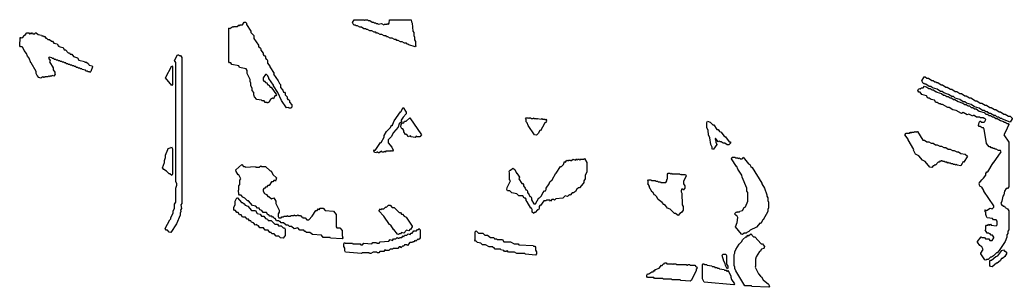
# Model space of a CAD drawing. Header units: millimetres. Extents: x 0 to 7605, y 0 to 1002.
# Drawn here: x 0 to 3723, y 0 to 1002 of the extents above; entities that cross this region are included whole.
import ezdxf

# ---------------------------------------------------------------- set-up
doc = ezdxf.new("R2010")
doc.units = ezdxf.units.MM
doc.layers.add('GRAY_M', color=7, linetype='Continuous')

msp = doc.modelspace()

# ---------------------------------------------------------------- linework, layer by layer
at = {"layer": 'GRAY_M'}
for points in [[(967.6, 729.8), (952, 754.4), (952, 757.2), (934.6, 781.8), (934.6, 784.5), (928.6, 794.1), (925.2, 796.8), (921.8, 796.8), (912.3, 784.5), (912.3, 776.4), (914.8, 772.3), (918.3, 772.3), (921.8, 766.9), (925.2, 766.9), (930.4, 758.7), (933.9, 758.7), (939.1, 750.4), (942.6, 750.4), (962.6, 721.6), (959.9, 717.4), (956.5, 717.4), (951.2, 706.4), (947.7, 709.1), (940.9, 703.7), (933.9, 692.7), (930.4, 692.7), (928.7, 689.9), (926.9, 692.7), (919.9, 692.7), (916.5, 698.2), (907.8, 698.2), (906.1, 701), (888.7, 703.7), (880.9, 713.3), (877.4, 721.6), (877.4, 729.8), (872.2, 738), (872.2, 746.2), (867, 754.4), (867, 765.4), (863.5, 770.8), (863.5, 779.1), (853.1, 801), (853.1, 811.9), (848.8, 818.7), (824.6, 824.2), (821.1, 829.7), (795.1, 835.1), (791.6, 840.6), (786.4, 840.6), (783.8, 844.8), (783.8, 970.8), (786.5, 972.3), (788.2, 969.5), (798.6, 977.7), (802.1, 975), (803.8, 977.7), (815.9, 977.7), (822.9, 983.2), (824.6, 980.5), (826.3, 983.2), (835, 983.2), (841.9, 994.1), (847.2, 994.1), (849.9, 990), (849.9, 984.5), (867.2, 959.8), (867.2, 954.4), (877.6, 943.4), (877.6, 932.5), (894.9, 907.8), (894.9, 902.3), (897.5, 898.3), (901, 898.3), (903.6, 894.1), (903.6, 888.6), (912.3, 877.7), (912.3, 872.2), (914.8, 868.2), (918.3, 868.2), (921, 864), (921, 858.5), (923.5, 854.5), (927, 854.5), (929.6, 850.3), (929.6, 839.4), (938.3, 828.4), (938.3, 825.7), (953.9, 801), (952.2, 798.3), (969.5, 773.7), (973.8, 764.1), (978.2, 760), (978.2, 749), (986.8, 738.1), (989.4, 731.3), (992.9, 731.3), (995.5, 727.1), (995.5, 721.6), (1002.4, 713.4), (1002.4, 707.9), (1005, 703.9), (1008.5, 703.9), (1011.1, 699.7), (1011.1, 694.2), (1019.8, 683.3), (1019.8, 675), (1017.1, 670.8), (1010.1, 670.8), (1008.4, 673.6), (1000.6, 672.2), (981.4, 699.6), (967.6, 729.8)], [(1457.4, 911.8), (1452.2, 911.8), (1450.5, 914.5), (1443.6, 914.5), (1434.9, 920), (1428, 920), (1419.3, 925.5), (1414.1, 925.5), (1412.3, 928.2), (1405.4, 928.2), (1396.8, 933.7), (1389.8, 933.7), (1381.2, 939.2), (1375.9, 939.2), (1374.2, 941.9), (1367.3, 941.9), (1358.6, 947.4), (1351.7, 947.4), (1343, 952.9), (1337.8, 952.9), (1336, 955.6), (1329.1, 955.6), (1320.5, 961.1), (1313.5, 961.1), (1304.9, 966.6), (1299.6, 966.6), (1297.9, 969.3), (1291, 969.3), (1282.3, 974.8), (1275.4, 974.8), (1266.7, 980.2), (1261.5, 980.2), (1259.8, 983), (1252.8, 983), (1248.4, 992.7), (1254.6, 1002.3), (1291.1, 1002.3), (1292.8, 999.7), (1294.4, 1002.3), (1304.9, 1002.3), (1306.7, 999.6), (1313.6, 999.6), (1322.3, 994.1), (1327.5, 994.1), (1329.2, 991.4), (1334.4, 991.4), (1336.2, 988.7), (1343.1, 988.7), (1344.8, 985.9), (1356.9, 988.7), (1365.5, 983.2), (1367.3, 985.9), (1377.7, 985.9), (1379.4, 988.7), (1382.9, 986), (1385.4, 990), (1386.3, 1002.3), (1468, 1002.3), (1468.8, 995.4), (1472.3, 990), (1474, 959.8), (1477.5, 954.4), (1477.5, 943.4), (1481, 937.9), (1481, 927), (1484.4, 921.5), (1484.4, 907.8), (1486.2, 905), (1483.5, 900.8), (1459.1, 909.1), (1457.4, 911.8)], [(71.6, 785.9), (65.6, 794.1), (61.8, 801), (61.8, 809.2), (43, 840.6), (41.5, 840.6), (34.7, 858.4), (28.6, 866.7), (24.9, 876.2), (15.8, 887.2), (11.3, 898.1), (8.4, 900.8), (2.3, 900.8), (0, 905), (0.8, 936.6), (3.9, 936.6), (5.4, 934), (6.8, 936.6), (11.3, 936.6), (15.9, 945), (17.4, 942.2), (26.4, 953.1), (34.1, 953.1), (35.6, 950.3), (38.5, 950.3), (41.6, 953.1), (43.1, 950.4), (44.5, 953.1), (47.6, 953.1), (49.1, 950.3), (56.6, 950.3), (58.1, 953.1), (61.2, 953.1), (68.7, 947.6), (80.8, 944.8), (82.3, 942.1), (88.3, 942.1), (89.8, 939.4), (94.3, 939.4), (97.4, 933.9), (100.4, 933.9), (104.9, 928.4), (110.9, 928.4), (118.4, 922.9), (123, 922.9), (127.5, 914.7), (139.6, 912), (145.6, 903.8), (148.6, 903.8), (150.1, 901), (162.2, 898.3), (166.7, 890.1), (171.2, 890.1), (181.7, 879.1), (186.3, 879.1), (189.3, 873.7), (195.3, 873.7), (201.3, 865.4), (216.4, 859.9), (220.9, 851.7), (242, 846.3), (243.5, 843.5), (249.5, 843.5), (257.1, 838), (260.1, 832.6), (270.7, 829.8), (273, 825.6), (266.9, 809.2), (263.1, 804.9), (261.5, 807.7), (255.5, 807.7), (254, 810.5), (247.9, 810.5), (246.4, 813.2), (234.4, 816), (232.9, 818.7), (226.8, 818.7), (225.3, 821.4), (219.3, 821.4), (217.8, 824.2), (211.8, 824.2), (210.3, 826.9), (204.2, 826.9), (202.7, 829.6), (196.7, 829.6), (195.2, 832.4), (189.2, 832.4), (187.7, 835.1), (181.6, 835.1), (180.1, 837.9), (174.1, 837.9), (172.6, 840.6), (166.6, 840.6), (165.1, 843.3), (159, 843.3), (157.5, 846.1), (151.5, 846.1), (150, 848.8), (144, 848.8), (142.5, 851.6), (136.4, 851.6), (134.9, 854.3), (128.9, 854.3), (127.4, 857), (121.4, 857), (119.8, 859.8), (109.4, 862.5), (107.2, 858.5), (113.2, 850.3), (111.7, 844.8), (125.3, 822.9), (125.3, 814.7), (131.3, 806.5), (131.3, 801), (132.8, 798.2), (127.5, 791.3), (121.5, 794), (120, 791.3), (112.4, 791.3), (110.9, 788.5), (107.9, 791.3), (106.4, 788.6), (94.3, 788.6), (92.8, 785.8), (89.7, 785.8), (86.7, 788.5), (79.2, 783.1), (71.6, 785.9)], [(549.3, 213.6), (545.5, 220.5), (562.9, 252.1), (566.6, 256.2), (566.6, 261.6), (575.7, 278), (575.7, 286.3), (580.2, 294.5), (580.2, 310.9), (584.7, 319.1), (584.7, 371.1), (589.2, 382.1), (589.2, 387.5), (584.7, 395.7), (584.7, 842), (580.2, 850.3), (591.5, 870.9), (596.2, 870.9), (597.7, 868.2), (602.2, 868.2), (607.5, 861.3), (607.5, 313.6), (604.5, 308.1), (606, 294.4), (603, 289), (604.5, 283.5), (601.5, 278), (601.5, 269.8), (587.9, 236.9), (566, 205.3), (560.7, 206.7), (553.9, 213.6), (549.3, 213.6)], [(570.5, 830), (572.9, 825.7), (572.9, 759.9), (570.5, 755.6), (547, 784.6), (570.5, 830)], [(3684.6, 632.5), (3679.3, 632.5), (3672.2, 638), (3666.9, 638), (3659.8, 643.5), (3654.5, 643.5), (3642.1, 651.7), (3636.8, 651.7), (3629.7, 657.1), (3624.4, 657.1), (3617.4, 662.6), (3612, 662.6), (3599.6, 670.8), (3581.9, 676.3), (3569.5, 684.5), (3551.8, 690), (3544.8, 695.5), (3539.4, 695.5), (3527, 703.7), (3509.3, 709.2), (3502.3, 714.6), (3497, 714.6), (3484.5, 722.9), (3466.8, 728.3), (3459.8, 733.8), (3454.5, 733.8), (3442.1, 742), (3424.3, 747.5), (3417.3, 753), (3412, 753), (3399.6, 761.2), (3394.2, 761.2), (3392.5, 763.9), (3388.9, 763.9), (3384.4, 773.6), (3392.5, 788.8), (3396.1, 788.8), (3403.2, 783.3), (3408.5, 783.3), (3420.9, 775.1), (3426.2, 775.1), (3433.3, 769.6), (3436.8, 769.6), (3438.6, 766.9), (3443.9, 766.9), (3456.3, 758.7), (3461.6, 758.7), (3474, 750.4), (3479.3, 750.4), (3491.7, 742.2), (3497, 742.2), (3509.4, 734), (3514.7, 734), (3527.1, 725.8), (3532.4, 725.8), (3544.8, 717.6), (3550.1, 717.6), (3562.5, 709.4), (3567.8, 709.4), (3585.5, 698.4), (3590.9, 698.4), (3603.3, 690.2), (3608.6, 690.2), (3621, 682), (3626.3, 682), (3638.7, 673.8), (3644, 673.8), (3656.4, 665.6), (3661.7, 665.6), (3674.1, 657.3), (3679.4, 657.3), (3691.8, 649.1), (3697.1, 649.1), (3709.5, 640.9), (3714.8, 640.9), (3722.8, 634), (3722.8, 631.2), (3714.8, 618.8), (3686.4, 629.8), (3684.6, 632.5)], [(3614.6, 141.1), (3608.5, 150.6), (3601.4, 156.1), (3593.4, 168.5), (3593.4, 171.3), (3606.7, 189.2), (3610.3, 186.4), (3619.2, 186.4), (3622.8, 180.9), (3635.1, 180.9), (3638.7, 175.4), (3647.4, 175.4), (3653.6, 185), (3653.6, 187.6), (3649.2, 194.4), (3643.9, 194.4), (3640.3, 199.9), (3636.8, 199.9), (3635, 202.6), (3629.7, 202.6), (3621.7, 215), (3623.5, 217.8), (3623.5, 228.8), (3626.2, 232.9), (3631.5, 232.9), (3633.3, 235.8), (3635.1, 233), (3642.2, 235.7), (3644, 232.9), (3663.4, 230.2), (3666, 234.2), (3666, 247.9), (3663.4, 251.9), (3652.7, 251.9), (3649.2, 257.4), (3629.7, 260.1), (3627, 264.3), (3623.5, 272.5), (3623.5, 280.7), (3619.9, 286.2), (3622.7, 290.5), (3626.2, 287.7), (3640.4, 295.9), (3647.5, 293.2), (3653.6, 300), (3653.6, 305.4), (3616.4, 360.1), (3616.4, 362.9), (3608.5, 375.1), (3603.2, 377.9), (3598.7, 384.8), (3600.4, 387.5), (3598.7, 390.3), (3608.5, 402.7), (3615.5, 408.1), (3623.5, 420.4), (3623.5, 425.9), (3628, 432.8), (3631.5, 432.8), (3651, 465.7), (3652.7, 465.7), (3681.9, 508), (3679.3, 512), (3672.2, 512), (3663.4, 517.5), (3658.1, 517.5), (3656.3, 520.2), (3651, 520.2), (3649.2, 523), (3643.9, 523), (3642.1, 525.7), (3636.8, 525.7), (3627, 538.1), (3618.2, 592.9), (3615.6, 596.9), (3610.3, 596.9), (3603.2, 602.4), (3599.6, 602.4), (3596.9, 606.6), (3598.7, 617.6), (3601.4, 621.8), (3605, 621.8), (3606.8, 619), (3617.4, 619), (3620.8, 621.7), (3623.5, 628.5), (3620.9, 632.5), (3617.3, 632.5), (3615.6, 635.2), (3603.2, 635.2), (3601.4, 638), (3589, 638), (3580.2, 643.5), (3576.7, 643.5), (3574.9, 640.7), (3560.7, 648.9), (3553.6, 646.2), (3539.5, 654.4), (3532.4, 651.7), (3512.9, 662.6), (3500.5, 665.4), (3486.3, 673.6), (3481, 673.6), (3461.5, 684.5), (3456.2, 684.5), (3454.4, 687.3), (3449.1, 687.3), (3442.1, 692.7), (3436.7, 692.7), (3431.4, 701), (3419, 703.7), (3412, 709.2), (3406.6, 709.2), (3401.3, 717.4), (3383.6, 722.9), (3378.3, 731.1), (3373, 731.1), (3368.5, 738), (3371.2, 742.2), (3376.6, 745), (3378.4, 742.3), (3381.8, 747.7), (3388.9, 747.7), (3394.3, 753.2), (3403.2, 750.4), (3410.3, 745), (3415.6, 745), (3422.7, 739.5), (3428, 739.5), (3435, 734), (3438.6, 734), (3440.4, 731.3), (3458.1, 725.8), (3465.1, 720.3), (3470.5, 720.3), (3477.5, 714.8), (3482.9, 714.8), (3489.9, 709.4), (3495.2, 709.4), (3502.3, 703.9), (3507.6, 703.9), (3520, 695.7), (3537.8, 690.2), (3544.8, 684.7), (3550.1, 684.7), (3557.2, 679.3), (3562.5, 679.3), (3569.6, 673.8), (3574.9, 673.8), (3582, 668.3), (3587.3, 668.3), (3599.7, 660.1), (3617.4, 654.6), (3624.5, 649.1), (3629.8, 649.1), (3636.9, 643.7), (3642.2, 643.7), (3649.3, 638.2), (3654.6, 638.2), (3661.7, 632.7), (3667, 632.7), (3679.4, 624.5), (3690, 621.7), (3691.8, 619), (3697.1, 619), (3704.2, 613.5), (3707.7, 613.5), (3710.5, 609.3), (3698, 581.9), (3691, 571), (3710.4, 543.6), (3710.4, 376.6), (3706, 369.6), (3700.7, 369.6), (3694.5, 360.1), (3691, 346.4), (3687.4, 341), (3683.9, 321.8), (3680.4, 313.6), (3683, 309.6), (3690, 304.1), (3693.6, 304.1), (3697.1, 298.6), (3706, 293.2), (3710.4, 286.3), (3710.4, 215), (3706.9, 209.5), (3706.9, 201.3), (3703.4, 195.8), (3703.4, 187.6), (3696.3, 171.2), (3674.1, 136.9), (3667, 128.7), (3663.5, 128.7), (3652.9, 117.8), (3645.7, 112.3), (3642.2, 112.3), (3633.4, 104.1), (3626.3, 104.1), (3624.5, 101.3), (3620, 102.7), (3605.8, 124.7), (3605.8, 127.5), (3614.6, 141.1)], [(1332.6, 512.3), (1353.4, 542.3), (1355.1, 542.3), (1366.3, 562.8), (1366.3, 568.3), (1375.9, 583.4), (1389.8, 597.1), (1395, 608.2), (1396.8, 605.4), (1404.5, 623.1), (1427.9, 657.3), (1429.7, 657.3), (1438.4, 673.9), (1449.8, 655.9), (1449.8, 650.4), (1438.5, 638), (1430.7, 625.7), (1432.4, 620.3), (1423.7, 612), (1419.4, 599.7), (1402.1, 580.5), (1393.4, 564.1), (1382.1, 551.8), (1382.1, 540.9), (1396, 524.5), (1401.2, 513.5), (1398.6, 509.3), (1395, 509.3), (1393.3, 511.9), (1391.6, 509.3), (1372.6, 509.3), (1370.8, 506.5), (1367.3, 509.2), (1365.6, 506.6), (1358.6, 506.6), (1356.9, 509.3), (1348.3, 503.8), (1344.7, 503.8), (1343, 506.6), (1339.6, 506.6), (1337.9, 503.8), (1330, 505.2), (1328.2, 510.8), (1330.9, 515.1), (1332.6, 512.3)], [(1452.2, 572.3), (1447, 572.3), (1440.9, 581.9), (1440.9, 587.4), (1436.6, 594.2), (1433.1, 594.2), (1428.8, 601.1), (1430.5, 609.4), (1434.9, 616.3), (1440.1, 616.3), (1443.5, 621.8), (1448.8, 621.8), (1462.7, 635.5), (1507, 571), (1500.9, 564.1), (1490.4, 564.1), (1487, 566.7), (1483.5, 561.3), (1467.8, 564.1), (1466.1, 566.8), (1457.4, 564), (1452.2, 572.3)], [(1930.9, 570.9), (1907.5, 606.5), (1903.3, 616.1), (1899.1, 620.2), (1899.1, 628.5), (1897.4, 631.2), (1900, 635.4), (1906.7, 635.4), (1910, 632.8), (1911.7, 635.4), (1916.8, 635.4), (1918.5, 632.7), (1925.1, 632.7), (1928.5, 635.5), (1930.2, 632.7), (1938.6, 632.7), (1940.2, 630.1), (1941.8, 632.7), (1955.3, 630), (1958.7, 632.8), (1960.4, 630), (1968.7, 630), (1970.4, 627.3), (1973.7, 630), (1976.3, 625.8), (1974.7, 623), (1976.4, 620.3), (1968.8, 613.4), (1953.6, 585.9), (1950.3, 588.6), (1945.3, 577.8), (1938.6, 569.5), (1930.9, 570.9)], [(2598.4, 516.1), (2596.8, 518.9), (2596.8, 524.4), (2592, 535.4), (2588.8, 560), (2584, 571), (2582.4, 587.4), (2577.6, 598.4), (2577.6, 617.6), (2580.1, 621.8), (2589.8, 619), (2599.3, 608.1), (2604.1, 608.1), (2615.3, 591.6), (2620.1, 591.6), (2624.9, 583.4), (2631.2, 580.7), (2640.8, 567), (2647.2, 564.2), (2661.6, 545.1), (2664.8, 545.1), (2667.2, 540.9), (2659.9, 533.9), (2653.5, 533.9), (2645.5, 539.4), (2639.1, 539.4), (2631.2, 544.9), (2626.3, 544.9), (2624.8, 547.6), (2620, 544.9), (2610.4, 558.5), (2608.2, 554.6), (2611.3, 549.1), (2611.3, 543.6), (2614.5, 535.4), (2602.5, 517.5), (2598.4, 516.1)], [(3387.1, 476.5), (3373, 492.9), (3360.6, 498.4), (3352.6, 513.5), (3354.3, 516.2), (3333.1, 551.8), (3333.1, 554.5), (3320.7, 571), (3325.2, 577.9), (3337.6, 577.9), (3339.4, 580.7), (3342.9, 578), (3344.7, 580.7), (3355.3, 580.7), (3357.1, 583.4), (3362.4, 580.7), (3364.1, 583.4), (3367.8, 583.4), (3387.3, 550.6), (3394.3, 550.6), (3403.2, 545.1), (3410.3, 545.1), (3419.1, 539.6), (3426.2, 539.6), (3435, 534.1), (3442.1, 534.1), (3451, 528.7), (3458.1, 528.7), (3466.9, 523.2), (3474, 523.2), (3482.8, 517.7), (3489.9, 517.7), (3498.8, 512.2), (3505.9, 512.2), (3514.7, 506.8), (3521.8, 506.8), (3530.7, 501.3), (3546.6, 498.5), (3554.7, 491.6), (3541.3, 468.1), (3539.5, 470.9), (3535.1, 464.2), (3530.7, 454.5), (3516.4, 457.3), (3514.7, 460), (3511.1, 457.2), (3509.3, 460), (3502.2, 460), (3500.5, 462.7), (3493.4, 462.7), (3491.6, 465.5), (3484.5, 465.5), (3482.8, 468.2), (3479.3, 465.4), (3477.5, 468.2), (3470.4, 468.2), (3468.6, 471), (3461.5, 471), (3459.7, 473.7), (3456.3, 473.7), (3454.5, 470.9), (3452.7, 473.6), (3449.2, 468.2), (3445.7, 468.2), (3435, 457.2), (3433.2, 459.9), (3429.8, 454.5), (3426.2, 454.5), (3420.9, 449), (3414.6, 450.4), (3396, 471), (3387.1, 476.5)], [(550.8, 435.4), (540.3, 440.9), (535, 447.8), (542.5, 467), (542.5, 475.2), (547, 486.1), (547, 494.3), (554.6, 516.3), (556.9, 520.4), (567.4, 523.2), (569, 526), (572.9, 519), (572.9, 423.1), (570.5, 418.9), (562.9, 424.4), (559.9, 424.4), (550.8, 435.4)], [(2690.9, 242.5), (2694.1, 261.6), (2690.2, 268.3), (2687, 268.3), (2681.3, 275.3), (2688.7, 282.3), (2690.2, 279.6), (2691.8, 282.2), (2699.7, 282.2), (2701.3, 284.9), (2710.9, 287.7), (2717.3, 298.6), (2722.1, 301.4), (2730.8, 321.8), (2730.8, 354.7), (2727.6, 360.1), (2727.6, 371.1), (2710.1, 412.2), (2708.5, 420.4), (2694.1, 442.3), (2690.2, 451.8), (2688.6, 451.8), (2670.2, 480.6), (2672.6, 487.6), (2683.9, 487.6), (2685.5, 484.8), (2693.5, 484.8), (2695, 482.2), (2698.2, 484.9), (2706.2, 479.4), (2707.8, 482.2), (2709.4, 479.5), (2714.1, 487.7), (2733.4, 462.9), (2738.2, 460.2), (2743, 452), (2747.7, 449.2), (2783.7, 390.3), (2783.7, 387.6), (2793.2, 371.2), (2802.8, 346.5), (2802.8, 341), (2806, 335.5), (2806, 324.6), (2809.2, 319.1), (2809.2, 297.2), (2806, 291.7), (2806, 283.5), (2789.2, 251.9), (2787.6, 251.9), (2779.6, 238.1), (2778, 240.9), (2763.7, 224.5), (2739.8, 213.6), (2735, 208.1), (2727, 205.4), (2725.4, 202.6), (2717.4, 202.6), (2711, 197.1), (2706.9, 198.5), (2684.5, 226), (2690.9, 242.5)], [(1088.1, 205.4), (1074.2, 205.4), (1072.5, 208.1), (1069, 208.1), (1065.6, 213.6), (1050, 213.6), (1043, 221.8), (1029.2, 219), (1018.8, 227.3), (1011.8, 227.3), (1006.6, 232.7), (999.7, 232.7), (989.3, 241), (980.6, 241), (977.1, 246.4), (973.7, 246.4), (971.9, 249.2), (963.3, 249.2), (958.1, 257.4), (954.6, 257.4), (951.1, 262.9), (947.7, 262.9), (945.9, 265.6), (937.3, 265.6), (933.8, 271.1), (930.3, 271.1), (925.1, 279.3), (913, 279.3), (907.8, 287.5), (900.8, 290.3), (897.4, 295.7), (892.2, 295.7), (885.3, 303.9), (873.1, 306.7), (857.5, 323.1), (854.1, 323.1), (843.6, 334.1), (836.7, 336.8), (829.8, 345), (824.6, 345), (821.9, 349.2), (820.2, 362.9), (821.9, 365.7), (821.9, 379.4), (825.4, 384.8), (825.4, 401.3), (828.8, 406.7), (821.1, 421.7), (819.4, 421.7), (811.5, 434), (809.8, 439.6), (833.3, 460.3), (838.5, 452), (845.5, 452), (847.2, 449.3), (883.6, 452), (885.4, 449.3), (897.4, 449.3), (904.4, 454.8), (906.2, 452), (921.8, 452), (939.1, 435.6), (942.6, 435.6), (949.5, 421.8), (962.6, 409.5), (960.8, 401.2), (958.1, 396.9), (956.3, 399.8), (953, 399.8), (949.5, 394.3), (944.3, 394.3), (935.6, 380.6), (930.4, 380.6), (925.2, 375.1), (921.8, 375.1), (918.3, 369.6), (914.8, 369.6), (912.3, 365.6), (912.3, 360.2), (918.3, 350.7), (925.3, 347.9), (930.4, 339.7), (933.9, 339.7), (944.3, 331.5), (953, 334.3), (960.8, 321.9), (960.8, 313.6), (973, 289), (973, 280.7), (969.5, 275.3), (969.5, 264.4), (972.1, 260.3), (980.6, 260.3), (982.3, 263.1), (989.3, 263.1), (991, 265.8), (1001.4, 265.8), (1003.2, 268.6), (1005, 265.8), (1015.3, 265.8), (1017, 268.5), (1027.4, 268.5), (1029.2, 271.3), (1032.7, 268.5), (1039.6, 268.5), (1043.1, 271.3), (1044.9, 268.5), (1053.5, 268.5), (1057, 263.1), (1060.5, 263.1), (1062.2, 260.3), (1070.9, 260.3), (1076.1, 252.1), (1084.7, 252.1), (1096.8, 265.8), (1110.7, 287.7), (1115.9, 287.7), (1119.3, 293.2), (1122.8, 290.5), (1126.3, 295.9), (1138.5, 295.9), (1145.4, 287.7), (1176.6, 285), (1186.2, 272.6), (1186.2, 226), (1188.8, 222), (1200.9, 222), (1208.8, 212.3), (1208.8, 193.2), (1212.2, 184.9), (1209.6, 180.7), (1166.1, 183.5), (1164.4, 186.2), (1138.4, 186.2), (1131.5, 194.4), (1098.5, 197.1), (1088.1, 205.4)], [(1922.5, 280.7), (1922.5, 291.7), (1920.1, 295.7), (1916.7, 295.7), (1903.3, 320.4), (1899.1, 324.5), (1899.1, 330), (1896.6, 334.1), (1891.6, 334.1), (1886.6, 342.3), (1871.5, 342.3), (1864.8, 350.5), (1846.4, 353.2), (1838, 361.4), (1829.6, 361.4), (1827, 365.6), (1828.7, 373.9), (1840.4, 398.5), (1837.1, 403.9), (1837.1, 428.6), (1835.4, 434.1), (1838, 438.3), (1841.3, 438.3), (1849.8, 446.5), (1856.5, 441), (1863.2, 427.3), (1864.9, 427.3), (1874.2, 412.2), (1872.5, 406.7), (1883.3, 389), (1886.7, 389), (1889.2, 384.8), (1889.2, 379.4), (1895.9, 371.2), (1898.4, 364.4), (1901.7, 364.4), (1904.3, 360.2), (1904.3, 354.7), (1911, 346.5), (1913.5, 339.7), (1916.8, 339.7), (1919.4, 335.5), (1919.4, 327.3), (1928.5, 312.3), (1935.1, 312.3), (1946.9, 334.3), (1950.2, 334.3), (1956.9, 342.4), (1961.9, 353.4), (1968.6, 361.6), (1972, 361.6), (1974.4, 365.7), (1974.4, 371.1), (1986.2, 387.6), (1988.7, 394.4), (1997.1, 402.7), (2010.5, 427.3), (2012.2, 427.3), (2028.9, 452), (2032.3, 452), (2039, 460.2), (2044, 471.2), (2047.4, 468.5), (2052.4, 476.7), (2057.4, 473.9), (2059.1, 476.6), (2065.9, 476.6), (2067.5, 473.9), (2075.9, 479.4), (2084.2, 476.7), (2085.9, 479.4), (2089.3, 479.4), (2091, 476.7), (2092.6, 479.4), (2099.4, 479.4), (2101, 476.7), (2102.6, 479.4), (2116, 479.4), (2117.8, 482.2), (2127.1, 467), (2127.1, 431.3), (2120.4, 420.4), (2120.4, 406.7), (2115.4, 398.5), (2115.4, 393), (2112.8, 388.9), (2099.4, 372.4), (2096, 372.4), (2089.4, 366.9), (2084.3, 358.7), (2077.6, 353.2), (2072.6, 353.2), (2064.1, 344.9), (2062.5, 347.7), (2054.1, 339.5), (2045.8, 342.3), (2037.4, 334.1), (2010.6, 331.3), (2005.5, 325.8), (2003.8, 328.6), (1995.5, 328.6), (1990.4, 323), (1988.7, 325.8), (1975.4, 325.8), (1973.8, 323.1), (1965.4, 323.1), (1953.7, 306.7), (1950.3, 306.7), (1947.8, 302.6), (1947.8, 294.4), (1945.3, 290.2), (1941.9, 290.2), (1933.6, 279.3), (1930.2, 279.3), (1928.5, 276.5), (1922.5, 280.7)], [(2455.6, 276.6), (2439.6, 293), (2430.1, 295.7), (2422.1, 306.7), (2415.7, 309.4), (2409.3, 317.6), (2394.9, 328.6), (2388.6, 339.6), (2383.8, 345), (2380.6, 345), (2374.2, 356), (2372.6, 356), (2360.6, 376.6), (2362.2, 379.3), (2355.8, 387.5), (2357.4, 390.3), (2357.4, 395.7), (2355.8, 398.5), (2358.3, 402.7), (2368, 402.7), (2369.5, 400), (2383.9, 400), (2385.5, 397.2), (2393.5, 397.2), (2395.1, 394.5), (2403.1, 394.5), (2404.7, 391.8), (2423.7, 391.8), (2427.6, 398.5), (2427.6, 404), (2429.2, 406.7), (2429.2, 423.2), (2431.7, 427.3), (2439.8, 427.3), (2441.3, 424.7), (2444.5, 427.4), (2446.1, 424.6), (2474.8, 424.6), (2478, 421.9), (2479.6, 424.7), (2481.2, 421.9), (2497.2, 421.9), (2499.7, 417.7), (2490.1, 395.7), (2490.1, 387.6), (2494.9, 379.4), (2494.9, 371.1), (2489.2, 364.1), (2487.5, 366.9), (2482.8, 366.9), (2480.5, 362.9), (2480.5, 357.5), (2483.7, 352), (2485.3, 308.2), (2488.5, 302.7), (2488.5, 288.9), (2482.9, 279.3), (2476.5, 276.6), (2470, 268.3), (2460.4, 276.6), (2455.6, 276.6)], [(942.5, 205.4), (937.3, 205.4), (932.1, 213.6), (919.9, 213.6), (914.7, 221.8), (900.9, 221.8), (895.7, 230), (892.2, 230), (888.7, 235.4), (883.5, 232.7), (876.6, 241), (869.6, 243.7), (866.2, 249.2), (861, 249.2), (857.5, 254.6), (852.3, 254.6), (847.1, 262.9), (835, 262.9), (829.8, 271.1), (824.6, 271.1), (819.4, 279.3), (814.2, 279.3), (809, 287.5), (805.5, 287.5), (802.9, 291.7), (802.9, 300), (808.1, 308.2), (808.1, 321.9), (814.2, 334.3), (816, 334.3), (831.6, 317.8), (835.1, 317.8), (842, 312.3), (845.5, 306.9), (855.9, 304.1), (869.7, 287.7), (883.6, 287.7), (890.6, 276.7), (901, 274), (906.2, 265.8), (914.8, 265.8), (921.8, 257.6), (928.7, 254.8), (932.2, 249.4), (942.6, 249.4), (956.4, 235.7), (966.9, 235.7), (970.3, 230.2), (980.7, 230.2), (987.6, 222), (992.9, 222), (995.5, 217.8), (995.5, 193.1), (987.6, 183.4), (978, 184.8), (972, 191.7), (961.5, 191.7), (954.6, 199.9), (945.9, 199.9), (942.5, 205.4)], [(1386.3, 235.5), (1365.5, 265.6), (1347.2, 286.2), (1353.5, 293.2), (1355.2, 290.5), (1356.9, 293.2), (1365.5, 293.2), (1372.5, 301.5), (1374.3, 298.7), (1382.9, 306.9), (1389.9, 306.9), (1396.8, 298.7), (1403.8, 298.7), (1422.8, 279.5), (1428.1, 279.5), (1431.5, 274), (1435, 274), (1441.9, 265.8), (1448.9, 263), (1472.3, 228.8), (1472.3, 226), (1466.2, 216.3), (1462.7, 216.3), (1459.2, 210.8), (1450.6, 213.6), (1440.2, 202.6), (1431.5, 205.3), (1428.1, 199.9), (1422.8, 199.9), (1421.1, 197.1), (1416.7, 198.5), (1403.7, 216.3), (1401.9, 216.3), (1391.5, 232.8), (1386.3, 235.5)], [(1218.2, 167.3), (1220, 164.5), (1247.7, 164.5), (1249.5, 161.8), (1277.2, 161.8), (1278.9, 159), (1285.8, 159), (1291, 164.5), (1320.4, 161.8), (1323.9, 167.2), (1337.9, 167.2), (1339.6, 164.5), (1348.2, 164.5), (1351.6, 170), (1384.6, 172.7), (1389.8, 178.2), (1398.5, 175.5), (1401.9, 180.9), (1410.6, 180.9), (1415.9, 186.5), (1417.6, 183.7), (1422.7, 183.7), (1424.5, 186.4), (1433.2, 186.4), (1438.4, 191.9), (1440.1, 189.2), (1443.5, 194.6), (1452.2, 194.6), (1457.4, 200.1), (1464.4, 197.4), (1467.8, 202.8), (1471.3, 202.8), (1478.2, 211), (1488.6, 211), (1492.1, 216.5), (1495.6, 216.5), (1497.3, 219.3), (1501.8, 215.1), (1501.8, 184.9), (1499.2, 180.7), (1495.6, 177.9), (1493.9, 180.7), (1485.2, 172.5), (1481.8, 175.2), (1478.3, 169.8), (1474.9, 169.8), (1473.1, 167), (1462.7, 167), (1454, 156), (1452.2, 158.8), (1443.7, 158.8), (1440.2, 153.3), (1435, 153.3), (1429.7, 147.8), (1427.9, 150.6), (1422.8, 150.6), (1417.6, 145.1), (1400.3, 145.1), (1398.6, 142.4), (1389.9, 142.4), (1384.7, 136.9), (1372.5, 136.9), (1369.1, 139.6), (1365.6, 134.2), (1350, 134.2), (1346.6, 128.7), (1341.2, 128.7), (1339.5, 131.4), (1325.7, 131.4), (1317.1, 126), (1311.8, 126), (1310, 128.7), (1284.1, 128.7), (1282.4, 125.9), (1221.6, 131.4), (1219, 135.6), (1219, 146.6), (1215.5, 152), (1215.5, 163), (1218.2, 167.3)], [(1896.6, 123.2), (1894.9, 126), (1864.8, 126), (1856.4, 131.4), (1833, 131.4), (1828, 136.9), (1824.7, 134.2), (1817.9, 134.2), (1816.2, 136.9), (1804.5, 139.7), (1802.8, 142.4), (1782.7, 142.4), (1779.4, 147.9), (1776, 147.9), (1774.3, 150.6), (1761, 150.6), (1747.6, 158.8), (1735.8, 158.8), (1729.1, 164.3), (1717.4, 167), (1712.4, 172.5), (1709, 172.5), (1706.4, 176.7), (1708.1, 179.5), (1708.1, 206.9), (1712.4, 211.1), (1720.8, 202.8), (1737.6, 202.8), (1744.3, 194.6), (1754.3, 194.6), (1766, 186.4), (1777.8, 186.4), (1781.1, 180.9), (1789.5, 180.9), (1791.2, 178.2), (1811.3, 178.2), (1816.3, 170), (1841.4, 170), (1854.8, 161.8), (1869.9, 161.8), (1871.6, 159), (1925.2, 156.3), (1926.9, 153.5), (1931.9, 153.5), (1934.4, 149.4), (1934.4, 138.4), (1937.8, 132.9), (1937.8, 124.7), (1935.2, 120.5), (1896.6, 123.2)], [(2686.1, 61.7), (2682.9, 69.9), (2682.9, 75.4), (2679.8, 80.8), (2679.8, 122), (2682.9, 127.5), (2682.9, 132.9), (2686.1, 141.2), (2698.1, 161.7), (2707.7, 169.9), (2712.5, 178.1), (2723.7, 189.1), (2726.9, 189.1), (2731.7, 194.7), (2733.3, 191.9), (2742.9, 200.1), (2752.5, 189.1), (2757.3, 189.1), (2781.2, 161.8), (2786, 161.8), (2793.3, 152.1), (2790.8, 145.1), (2782.8, 142.4), (2778, 134.2), (2774.9, 134.2), (2762.9, 113.7), (2759.7, 105.5), (2759.7, 78.1), (2758.2, 75.4), (2771.7, 49.4), (2778.1, 41.3), (2782.8, 38.5), (2789.2, 27.5), (2808.4, 11.1), (2812.4, 4.2), (2810, 0), (2746, 2.7), (2744.4, 5.5), (2720.5, 5.5), (2715.7, 11), (2686.1, 61.7)], [(2635.1, 119.2), (2637.5, 123.4), (2648.8, 123.4), (2651.2, 119.2), (2651.2, 86.4), (2656, 78.2), (2656, 72.6), (2653.5, 68.3), (2647.8, 80.8), (2646.2, 89.1), (2641.5, 97.3), (2635.1, 119.2)], [(3642.1, 101.5), (3645.7, 101.5), (3661.6, 115.2), (3668.7, 117.9), (3684.6, 137.1), (3690, 139.9), (3693.6, 134.4), (3697.1, 134.4), (3703.4, 127.4), (3695.4, 115), (3686.5, 106.8), (3683, 106.8), (3677.7, 98.6), (3667, 90.4), (3663.5, 90.4), (3647.5, 76.7), (3641.2, 78), (3639.4, 80.8), (3639.4, 97.3), (3642.1, 101.5)], [(2444.4, 30.1), (2414.1, 30.1), (2412.5, 32.9), (2380.6, 32.9), (2379, 35.6), (2355.1, 35.6), (2352.6, 39.8), (2352.6, 45.3), (2355.1, 49.5), (2359.9, 49.5), (2371.1, 57.7), (2375.8, 57.7), (2379.1, 63.3), (2380.7, 60.5), (2385.4, 65.9), (2398.2, 71.4), (2407.8, 82.4), (2409.4, 79.7), (2414.1, 87.8), (2417.3, 87.8), (2418.9, 90.6), (2425.4, 90.6), (2427, 87.8), (2447.7, 87.8), (2449.3, 85.1), (2452.4, 87.8), (2462.1, 87.8), (2463.7, 85.1), (2500.4, 85.1), (2502, 82.3), (2505.1, 82.3), (2506.7, 85.1), (2513.2, 85.1), (2514.8, 82.3), (2532.3, 82.3), (2535.5, 76.9), (2538.7, 76.9), (2541.1, 72.7), (2537.9, 67.2), (2537.9, 61.7), (2518, 24.7), (2514.7, 21.9), (2479.5, 24.6), (2477.9, 27.4), (2446, 27.4), (2444.4, 30.1)], [(2567.4, 87.8), (2569, 85.1), (2577, 85.1), (2578.6, 82.3), (2596.1, 79.6), (2597.7, 76.9), (2605.7, 76.9), (2607.3, 74.1), (2615.3, 74.1), (2616.9, 71.4), (2623.3, 71.4), (2624.9, 68.6), (2642.4, 65.9), (2644, 63.2), (2650.4, 63.2), (2652, 60.4), (2655.1, 60.4), (2656.7, 63.3), (2667.2, 42.6), (2667.2, 37.1), (2670.4, 28.9), (2681.6, 12.4), (2679.1, 8.2), (2567.3, 19.2), (2561.7, 31.6), (2561.7, 83.6), (2564.1, 87.8), (2567.4, 87.8)]]:
    msp.add_lwpolyline(points, close=True, dxfattribs=at)

doc.saveas('drawing.dxf')
